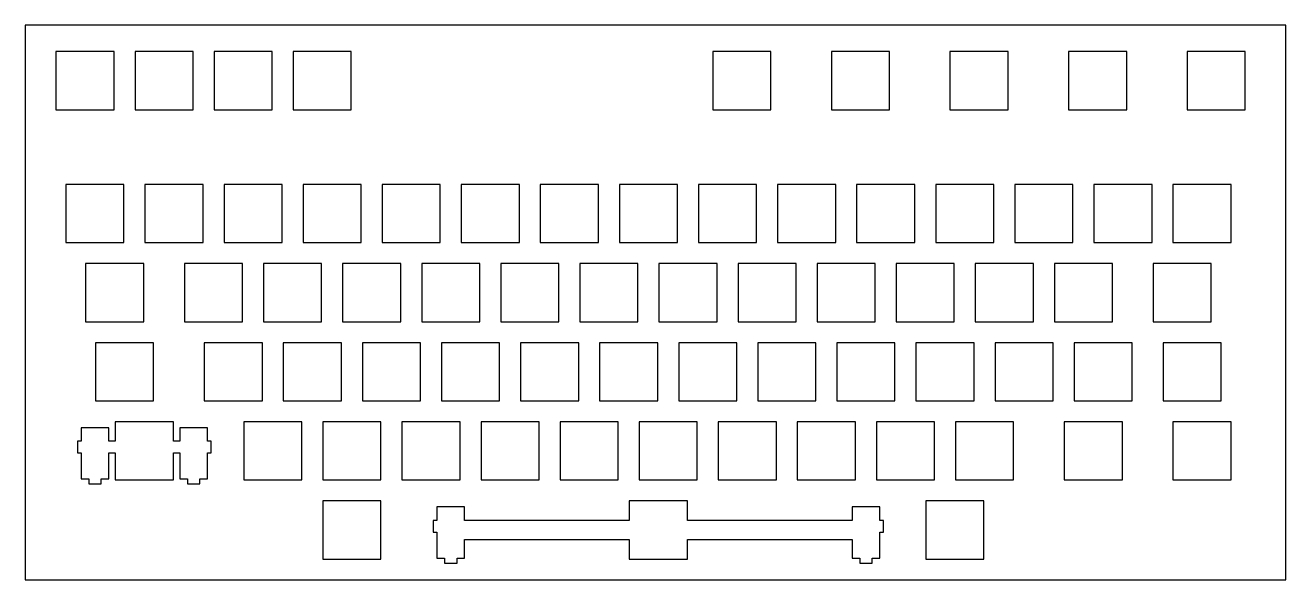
# Model space of a CAD drawing. Header units: millimetres. Extents: x 0 to 304, y 0 to 134.
import ezdxf

# ---------------------------------------------------------------- set-up
doc = ezdxf.new("R2010")
doc.units = ezdxf.units.MM
doc.layers.add('Layer1', color=7, linetype='CONTINUOUS')

msp = doc.modelspace()

# ---------------------------------------------------------------- linework, layer by layer
at = {"layer": 'Layer1'}
for points in [[(0, 0), (303.6665, 0), (303.6665, 133.5625), (0, 133.5625), (0, 0)], [(21.406, 127.2045), (7.406, 127.2045), (7.406, 113.2045), (21.406, 113.2045), (21.406, 127.2045)], [(40.456, 127.2045), (26.456, 127.2045), (26.456, 113.2045), (40.456, 113.2045), (40.456, 127.2045)], [(59.506, 127.2045), (45.506, 127.2045), (45.506, 113.2045), (59.506, 113.2045), (59.506, 127.2045)], [(78.556, 127.2045), (64.556, 127.2045), (64.556, 113.2045), (78.556, 113.2045), (78.556, 127.2045)], [(179.617, 127.2045), (165.617, 127.2045), (165.617, 113.2045), (179.617, 113.2045), (179.617, 127.2045)], [(208.192, 127.2045), (194.192, 127.2045), (194.192, 113.2045), (208.192, 113.2045), (208.192, 127.2045)], [(236.767, 127.2045), (222.767, 127.2045), (222.767, 113.2045), (236.767, 113.2045), (236.767, 127.2045)], [(265.342, 127.2045), (251.342, 127.2045), (251.342, 113.2045), (265.342, 113.2045), (265.342, 127.2045)], [(293.917, 127.2045), (279.917, 127.2045), (279.917, 113.2045), (293.917, 113.2045), (293.917, 127.2045)], [(23.788, 95.2005), (9.788, 95.2005), (9.788, 81.2005), (23.788, 81.2005), (23.788, 95.2005)], [(42.838, 95.2005), (28.838, 95.2005), (28.838, 81.2005), (42.838, 81.2005), (42.838, 95.2005)], [(61.888, 95.2005), (47.888, 95.2005), (47.888, 81.2005), (61.888, 81.2005), (61.888, 95.2005)], [(80.938, 95.2005), (66.938, 95.2005), (66.938, 81.2005), (80.938, 81.2005), (80.938, 95.2005)], [(99.988, 95.2005), (85.988, 95.2005), (85.988, 81.2005), (99.988, 81.2005), (99.988, 95.2005)], [(119.038, 95.2005), (105.038, 95.2005), (105.038, 81.2005), (119.038, 81.2005), (119.038, 95.2005)], [(138.088, 95.2005), (124.088, 95.2005), (124.088, 81.2005), (138.088, 81.2005), (138.088, 95.2005)], [(157.138, 95.2005), (143.138, 95.2005), (143.138, 81.2005), (157.138, 81.2005), (157.138, 95.2005)], [(176.188, 95.2005), (162.188, 95.2005), (162.188, 81.2005), (176.188, 81.2005), (176.188, 95.2005)], [(195.238, 95.2005), (181.238, 95.2005), (181.238, 81.2005), (195.238, 81.2005), (195.238, 95.2005)], [(214.288, 95.2005), (200.288, 95.2005), (200.288, 81.2005), (214.288, 81.2005), (214.288, 95.2005)], [(233.338, 95.2005), (219.338, 95.2005), (219.338, 81.2005), (233.338, 81.2005), (233.338, 95.2005)], [(252.388, 95.2005), (238.388, 95.2005), (238.388, 81.2005), (252.388, 81.2005), (252.388, 95.2005)], [(271.438, 95.2005), (257.438, 95.2005), (257.438, 81.2005), (271.438, 81.2005), (271.438, 95.2005)], [(290.488, 95.2005), (276.488, 95.2005), (276.488, 81.2005), (290.488, 81.2005), (290.488, 95.2005)], [(28.55, 76.1495), (14.55, 76.1495), (14.55, 62.1495), (28.55, 62.1495), (28.55, 76.1495)], [(52.363, 76.1495), (38.363, 76.1495), (38.363, 62.1495), (52.363, 62.1495), (52.363, 76.1495)], [(71.413, 76.1495), (57.413, 76.1495), (57.413, 62.1495), (71.413, 62.1495), (71.413, 76.1495)], [(90.463, 76.1495), (76.463, 76.1495), (76.463, 62.1495), (90.463, 62.1495), (90.463, 76.1495)], [(109.513, 76.1495), (95.513, 76.1495), (95.513, 62.1495), (109.513, 62.1495), (109.513, 76.1495)], [(128.563, 76.1495), (114.563, 76.1495), (114.563, 62.1495), (128.563, 62.1495), (128.563, 76.1495)], [(147.613, 76.1495), (133.613, 76.1495), (133.613, 62.1495), (147.613, 62.1495), (147.613, 76.1495)], [(166.663, 76.1495), (152.663, 76.1495), (152.663, 62.1495), (166.663, 62.1495), (166.663, 76.1495)], [(185.713, 76.1495), (171.713, 76.1495), (171.713, 62.1495), (185.713, 62.1495), (185.713, 76.1495)], [(204.763, 76.1495), (190.763, 76.1495), (190.763, 62.1495), (204.763, 62.1495), (204.763, 76.1495)], [(223.813, 76.1495), (209.813, 76.1495), (209.813, 62.1495), (223.813, 62.1495), (223.813, 76.1495)], [(242.863, 76.1495), (228.863, 76.1495), (228.863, 62.1495), (242.863, 62.1495), (242.863, 76.1495)], [(261.913, 76.1495), (247.913, 76.1495), (247.913, 62.1495), (261.913, 62.1495), (261.913, 76.1495)], [(285.725, 76.1495), (271.725, 76.1495), (271.725, 62.1495), (285.725, 62.1495), (285.725, 76.1495)], [(30.931, 57.1005), (16.931, 57.1005), (16.931, 43.1005), (30.931, 43.1005), (30.931, 57.1005)], [(57.125, 57.1005), (43.125, 57.1005), (43.125, 43.1005), (57.125, 43.1005), (57.125, 57.1005)], [(76.175, 57.1005), (62.175, 57.1005), (62.175, 43.1005), (76.175, 43.1005), (76.175, 57.1005)], [(95.225, 57.1005), (81.225, 57.1005), (81.225, 43.1005), (95.225, 43.1005), (95.225, 57.1005)], [(114.275, 57.1005), (100.275, 57.1005), (100.275, 43.1005), (114.275, 43.1005), (114.275, 57.1005)], [(133.325, 57.1005), (119.325, 57.1005), (119.325, 43.1005), (133.325, 43.1005), (133.325, 57.1005)], [(152.375, 57.1005), (138.375, 57.1005), (138.375, 43.1005), (152.375, 43.1005), (152.375, 57.1005)], [(171.425, 57.1005), (157.425, 57.1005), (157.425, 43.1005), (171.425, 43.1005), (171.425, 57.1005)], [(190.475, 57.1005), (176.475, 57.1005), (176.475, 43.1005), (190.475, 43.1005), (190.475, 57.1005)], [(209.525, 57.1005), (195.525, 57.1005), (195.525, 43.1005), (209.525, 43.1005), (209.525, 57.1005)], [(228.575, 57.1005), (214.575, 57.1005), (214.575, 43.1005), (228.575, 43.1005), (228.575, 57.1005)], [(247.625, 57.1005), (233.625, 57.1005), (233.625, 43.1005), (247.625, 43.1005), (247.625, 57.1005)], [(266.675, 57.1005), (252.675, 57.1005), (252.675, 43.1005), (266.675, 43.1005), (266.675, 57.1005)], [(288.106, 57.1005), (274.106, 57.1005), (274.106, 43.1005), (288.106, 43.1005), (288.106, 57.1005)], [(18.294, 24.2795), (20.119, 24.2795), (20.119, 30.5505), (21.694, 30.5505), (21.694, 24.0505), (35.694, 24.0505), (35.694, 30.5505), (37.269, 30.5505), (37.269, 24.2795), (39.094, 24.2795), (39.094, 23.0805), (42.094, 23.0805), (42.094, 24.2795), (43.919, 24.2795), (43.919, 30.5505), (44.794, 30.5505), (44.794, 33.3505), (43.919, 33.3505), (43.919, 36.5805), (37.269, 36.5805), (37.269, 33.3505), (35.694, 33.3505), (35.694, 38.0505), (21.694, 38.0505), (21.694, 33.3505), (20.119, 33.3505), (20.119, 36.5805), (13.469, 36.5805), (13.469, 33.3505), (12.594, 33.3505), (12.594, 30.5505), (13.469, 30.5505), (13.469, 24.2795), (15.294, 24.2795), (15.294, 23.0805), (18.294, 23.0805), (18.294, 24.2795)], [(66.65, 38.0505), (52.65, 38.0505), (52.65, 24.0505), (66.65, 24.0505), (66.65, 38.0505)], [(85.7, 38.0505), (71.7, 38.0505), (71.7, 24.0505), (85.7, 24.0505), (85.7, 38.0505)], [(104.75, 38.0505), (90.75, 38.0505), (90.75, 24.0505), (104.75, 24.0505), (104.75, 38.0505)], [(123.8, 38.0505), (109.8, 38.0505), (109.8, 24.0505), (123.8, 24.0505), (123.8, 38.0505)], [(142.85, 38.0505), (128.85, 38.0505), (128.85, 24.0505), (142.85, 24.0505), (142.85, 38.0505)], [(161.9, 38.0505), (147.9, 38.0505), (147.9, 24.0505), (161.9, 24.0505), (161.9, 38.0505)], [(180.95, 38.0505), (166.95, 38.0505), (166.95, 24.0505), (180.95, 24.0505), (180.95, 38.0505)], [(200, 38.0505), (186, 38.0505), (186, 24.0505), (200, 24.0505), (200, 38.0505)], [(219.05, 38.0505), (205.05, 38.0505), (205.05, 24.0505), (219.05, 24.0505), (219.05, 38.0505)], [(238.1, 38.0505), (224.1, 38.0505), (224.1, 24.0505), (238.1, 24.0505), (238.1, 38.0505)], [(264.294, 38.0505), (250.294, 38.0505), (250.294, 24.0505), (264.294, 24.0505), (264.294, 38.0505)], [(290.488, 38.0505), (276.488, 38.0505), (276.488, 24.0505), (290.488, 24.0505), (290.488, 38.0505)], [(85.7, 18.9995), (71.7, 18.9995), (71.7, 5.0005), (85.7, 5.0005), (85.7, 18.9995)], [(104.019, 5.2295), (105.844, 5.2295), (105.844, 9.6995), (145.519, 9.6995), (145.519, 5.0005), (159.519, 5.0005), (159.519, 9.6995), (199.194, 9.6995), (199.194, 5.2295), (201.019, 5.2295), (201.019, 4.0305), (204.019, 4.0305), (204.019, 5.2295), (205.844, 5.2295), (205.844, 11.4995), (206.744, 11.4995), (206.744, 14.3005), (205.844, 14.3005), (205.844, 17.5295), (199.194, 17.5295), (199.194, 14.3005), (198.294, 14.3005), (198.294, 14.2995), (159.519, 14.2995), (159.519, 18.9995), (145.519, 18.9995), (145.519, 14.2995), (106.744, 14.2995), (106.744, 14.3005), (105.844, 14.3005), (105.844, 17.5295), (99.194, 17.5295), (99.194, 14.3005), (98.294, 14.3005), (98.294, 11.4995), (99.194, 11.4995), (99.194, 5.2295), (101.019, 5.2295), (101.019, 4.0305), (104.019, 4.0305), (104.019, 5.2295)], [(230.956, 18.9995), (216.956, 18.9995), (216.956, 5.0005), (230.956, 5.0005), (230.956, 18.9995)]]:
    msp.add_lwpolyline(points, close=True, dxfattribs=at)

doc.saveas('drawing.dxf')
